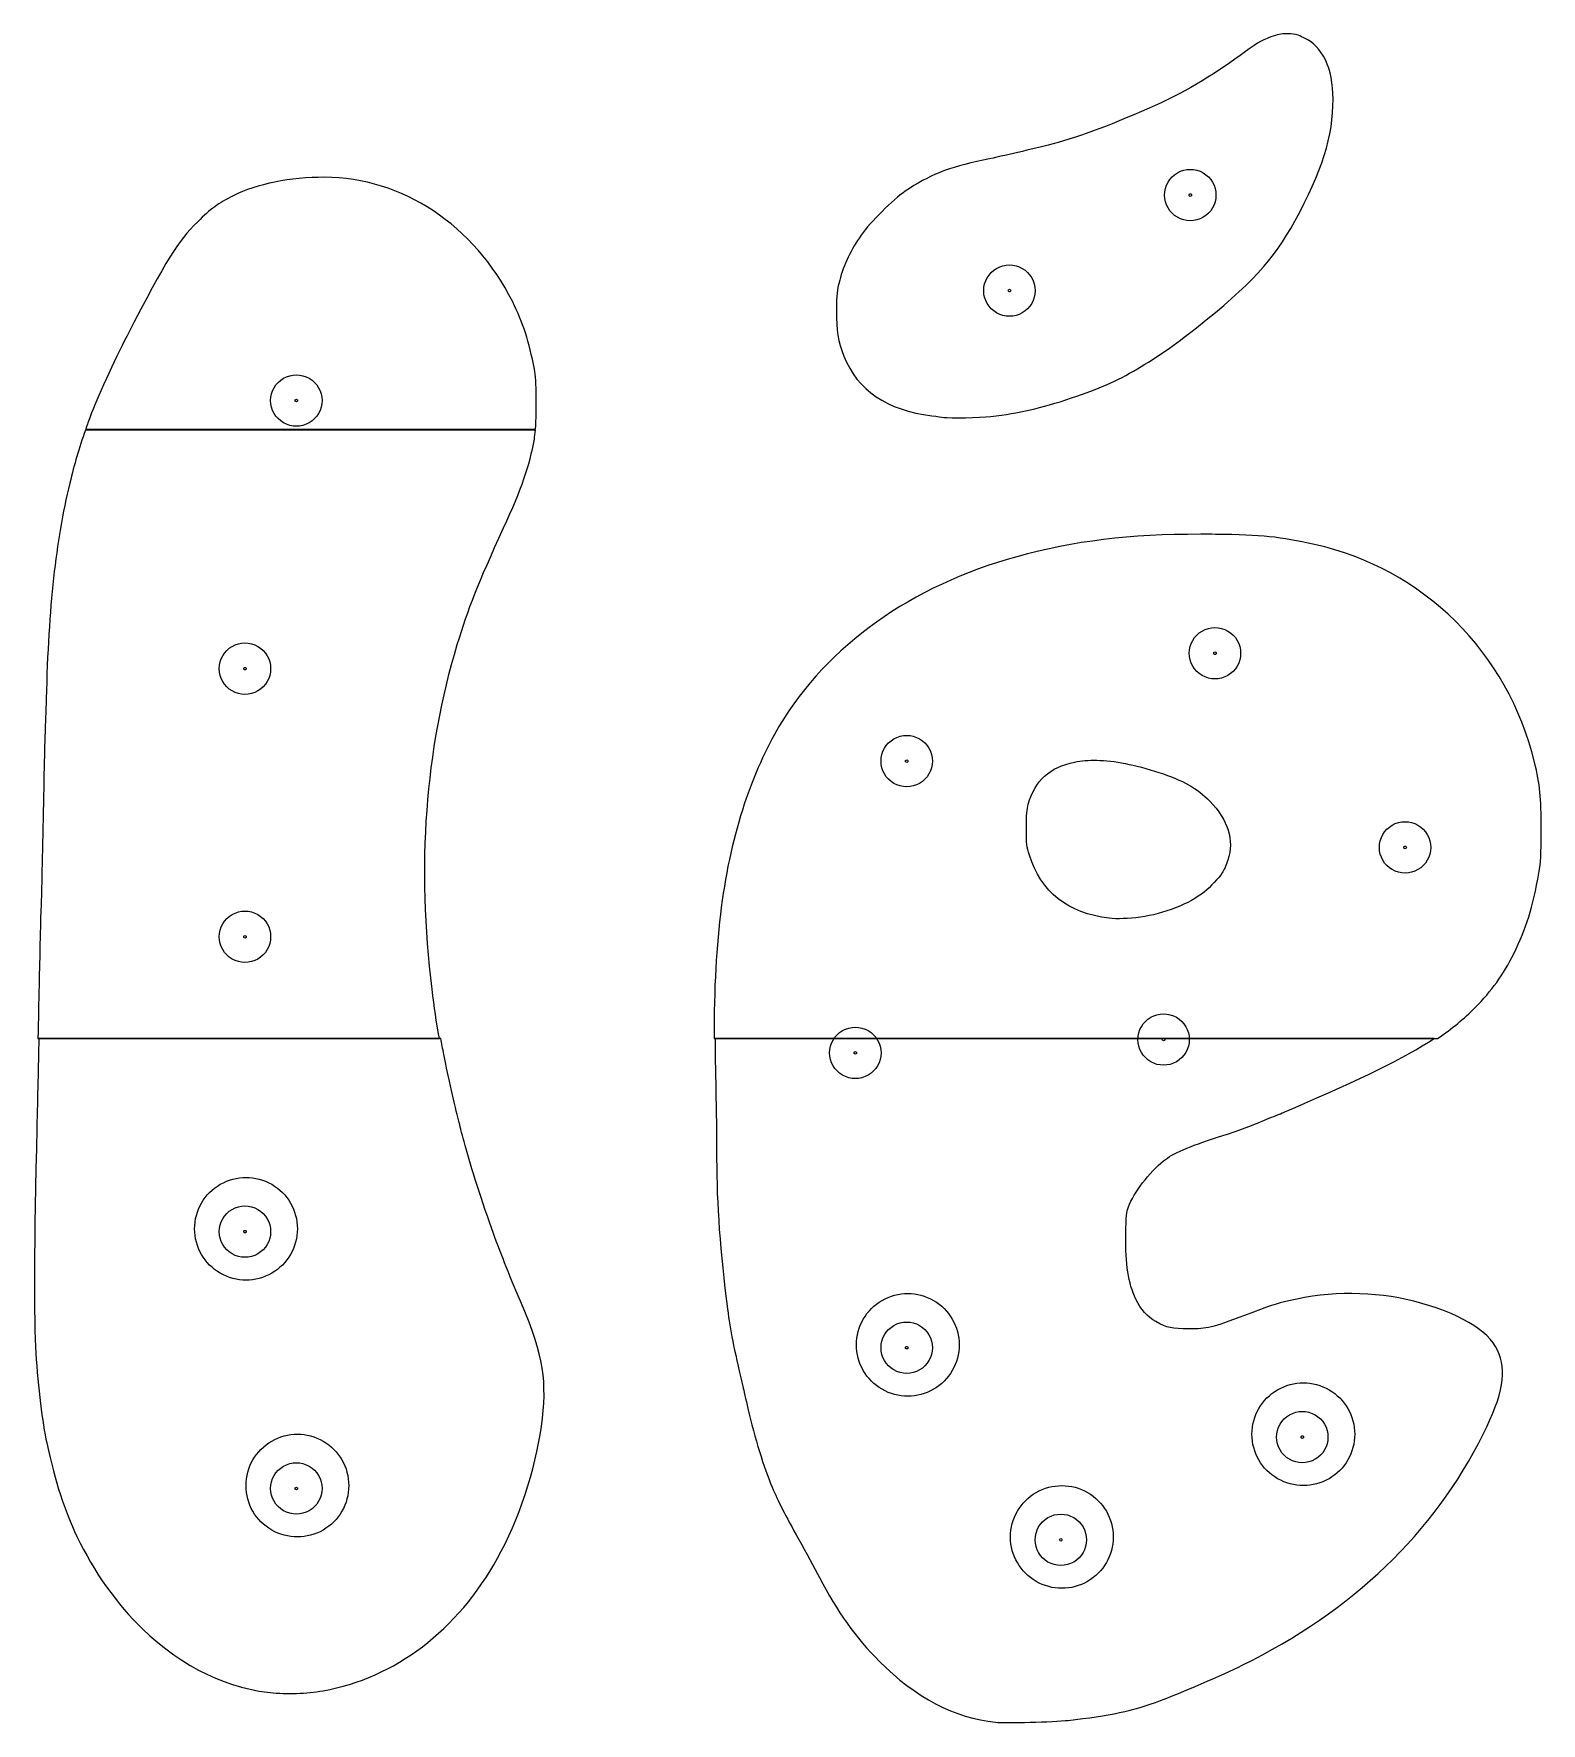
# Model space of a CAD drawing. Extents: x 191 to 5849, y 363 to 2021.
# Drawn here: x 4382 to 5849, y 377 to 2021 of the extents above; entities that cross this region are included whole.
import ezdxf

# ---------------------------------------------------------------- set-up
doc = ezdxf.new("R2010")
doc.units = 0
for name, color, linetype in [('Layer_2', 7, 'CONTINUOUS'), ('Paerehull', 7, 'CONTINUOUS'), ('Paereomriss', 7, 'CONTINUOUS')]:
    doc.layers.add(name, color=color, linetype=linetype)

msp = doc.modelspace()

# ---------------------------------------------------------------- linework, layer by layer
at = {"layer": 'Layer_2', "color": 7}
for p, q in [((5601.8679, 2021.108519), (5601.8679, 2021.108519)), ((4665.1277, 1881.43274), (4665.1277, 1881.43274)), ((4870.282, 1635.39368), (4432.3172, 1635.39368)), ((4432.6648, 1636.39368), (4870.366, 1636.39368)), ((5517.8777, 1533.92497), (5517.8777, 1533.92493)), ((5416.6355, 1313.95227), (5416.6355, 1313.95227)), ((4386.1043, 1043.0167), (4776.8191, 1043.0167)), ((4778.3269, 1043.0167), (4387.0515, 1043.0167)), ((5044.0964, 1043.0167), (5748.116, 1043.0167)), ((5744.9363, 1043.0167), (5045.114, 1043.0167)), ((4638.6382, 857.8885), (4638.6382, 857.8885)), ((5282.6382, 744.8888), (5282.6382, 744.8888)), ((5667.6382, 657.8888), (5667.6382, 657.8888)), ((4688.6382, 607.8888), (4688.6382, 607.8888)), ((5432.6382, 557.8888), (5432.6382, 557.8888))]:
    msp.add_line(p, q, dxfattribs=at)
for points in [[(5586.1043, 2018.046019), (5575.5629, 2013.999209), (5571.5697, 2011.601809), (5556.1277, 2000.059699)], [(5601.8679, 2021.108519), (5595.5843, 2021.108519), (5592.5418, 2020.517359), (5586.1043, 2018.046019)], [(5611.3914, 2020.237429), (5610.4363, 2020.715909), (5606.1504, 2021.108519), (5601.8679, 2021.108519)], [(5618.0398, 2017.172979), (5615.3384, 2018.380569), (5612.3464, 2019.758949), (5611.3914, 2020.237429)], [(5646.5925, 1957.58118), (5646.4975, 1987.65361), (5636.2558, 2009.030189), (5618.0398, 2017.172979)], [(5556.1277, 2000.059699), (5529.6653, 1980.28038), (5498.8042, 1962.36933), (5467.6277, 1948.69446)], [(5609.3035, 1838.60852), (5635.9342, 1887.12129), (5646.7067, 1921.49001), (5646.5925, 1957.58118)], [(5467.6277, 1948.69446), (5426.2668, 1930.55241), (5394.4941, 1918.91767), (5369.4343, 1912.73938)], [(5369.4343, 1912.73938), (5348.6546, 1907.61629), (5320.9103, 1901.2066), (5306.1277, 1898.11243)], [(5306.1277, 1898.11243), (5271.7373, 1890.91409), (5253.4918, 1883.62735), (5230.1277, 1867.75891)], [(4665.1277, 1881.43274), (4631.6673, 1881.49544), (4599.4025, 1874.97764), (4576.2195, 1863.4718)], [(4848.157, 1760.10657), (4810.7717, 1834.85702), (4740.7227, 1881.29118), (4665.1277, 1881.43274)], [(4576.2195, 1863.4718), (4561.9876, 1856.40844), (4553.9113, 1850.50429), (4541.6023, 1838.16321)], [(5230.1277, 1867.75891), (5218.5409, 1859.88936), (5196.2601, 1837.69748), (5187.3074, 1825.10852)], [(4541.6023, 1838.16321), (4521.3242, 1817.83212), (4512.3446, 1803.32272), (4472.8738, 1727.10657)], [(5513.6277, 1734.97962), (5566.3092, 1776.67407), (5588.5003, 1800.71172), (5609.3035, 1838.60852)], [(5187.3074, 1825.10852), (5177.8509, 1811.81115), (5170.125, 1795.61775), (5166.4089, 1781.31165)], [(5166.4089, 1781.31165), (5163.5849, 1770.43982), (5163.3633, 1768.32817), (5163.3113, 1751.60852)], [(4869.3172, 1694.60657), (4864.1824, 1721.40995), (4858.1111, 1740.20367), (4848.157, 1760.10657)], [(5163.3113, 1751.60852), (5163.2493, 1731.75128), (5164.8058, 1722.27483), (5170.5652, 1707.44251)], [(4472.8738, 1727.10657), (4460.82, 1703.83137), (4442.6299, 1664.06919), (4437.1902, 1649.10657)], [(5456.1277, 1694.95618), (5476.3833, 1706.90334), (5491.0601, 1717.11862), (5513.6277, 1734.97962)], [(4870.366, 1636.39368), (4871.7172, 1654.36256), (4871.3803, 1683.83886), (4869.3172, 1694.60657)], [(5170.5652, 1707.44251), (5183.4815, 1674.17887), (5212.2923, 1654.56958), (5256.1277, 1649.20423)], [(5392.1277, 1666.61829), (5419.4146, 1675.66941), (5435.5122, 1682.79674), (5456.1277, 1694.95618)], [(5313.6277, 1648.65345), (5341.6282, 1651.85252), (5360.9238, 1656.26791), (5392.1277, 1666.61829)], [(4437.1902, 1649.10657), (4435.5311, 1644.54292), (4434.0611, 1640.39518), (4432.6648, 1636.39368)], [(5256.1277, 1649.20423), (5261.0777, 1648.59836), (5266.2527, 1647.93996), (5267.6277, 1647.74134)], [(5267.6277, 1647.74134), (5274.4903, 1646.75004), (5301.6914, 1647.28973), (5313.6277, 1648.65345)], [(4432.3172, 1635.39368), (4425.8549, 1616.79327), (4421.8423, 1602.9845), (4417.1433, 1583.60657)], [(4869.2507, 1626.60657), (4869.663, 1628.8884), (4870.0018, 1631.92951), (4870.282, 1635.39368)], [(4839.3738, 1540.10657), (4856.9104, 1578.27688), (4864.4759, 1600.18352), (4869.2507, 1626.60657)], [(4417.1433, 1583.60657), (4403.2914, 1526.48376), (4396.4909, 1464.35065), (4394.155, 1373.60657)], [(4794.2664, 1426.60657), (4804.9796, 1462.14086), (4814.1145, 1485.12658), (4839.3738, 1540.10657)], [(5517.8777, 1533.92493), (5447.8188, 1533.98303), (5395.1391, 1527.48175), (5338.8152, 1512.05188)], [(5532.1277, 1533.82727), (5527.2964, 1533.88877), (5522.5483, 1533.92107), (5517.8777, 1533.92497)], [(5628.6277, 1523.96595), (5594.2535, 1531.59029), (5578.0932, 1533.24235), (5532.1277, 1533.82727)], [(5842.5886, 1312.10852), (5816.843, 1418.82293), (5734.3352, 1500.51956), (5628.6277, 1523.96595)], [(5338.8152, 1512.05188), (5236.4469, 1484.00822), (5154.0019, 1425.31697), (5107.9168, 1347.67884)], [(4769.7019, 1091.1066), (4754.9301, 1210.79246), (4763.1838, 1323.50925), (4794.2664, 1426.60657)], [(4394.155, 1373.60657), (4393.8577, 1362.05657), (4393.3804, 1347.88157), (4393.0964, 1342.10657)], [(4393.0964, 1342.10657), (4392.8123, 1336.33157), (4391.9272, 1297.85657), (4391.1296, 1256.60657)], [(5107.9168, 1347.67884), (5094.1012, 1324.40429), (5083.2079, 1300.16052), (5073.5925, 1271.28821)], [(5349.9675, 1271.10852), (5356.4257, 1294.14437), (5370.8453, 1307.28866), (5394.9734, 1312.13196)], [(5394.9734, 1312.13196), (5401.692, 1313.48061), (5408.8803, 1314.09051), (5416.6355, 1313.95227)], [(5416.6355, 1313.95227), (5433.6969, 1313.64815), (5453.5076, 1309.71673), (5477.1277, 1302.02649)], [(5477.1277, 1302.02649), (5500.9521, 1294.26973), (5513.8128, 1286.98724), (5526.6238, 1273.99915)], [(5849.0652, 1246.60852), (5849.1192, 1278.43689), (5848.0124, 1289.62685), (5842.5886, 1312.10852)], [(5073.5925, 1271.28821), (5053.2043, 1210.06814), (5044.0651, 1140.34157), (5044.0964, 1043.0167)], [(5348.1492, 1247.60852), (5348.1492, 1261.02035), (5348.5298, 1265.98047), (5349.9675, 1271.10852)], [(5526.6238, 1273.99915), (5544.378, 1255.99944), (5550.4939, 1236.0892), (5544.2058, 1216.75891)], [(4391.1296, 1256.60657), (4390.3322, 1215.35657), (4389.4463, 1177.10657), (4389.1609, 1171.60657)], [(5350.9832, 1221.60852), (5348.3398, 1230.01131), (5348.1492, 1231.73658), (5348.1492, 1247.60852)], [(5846.8523, 1204.10852), (5848.7343, 1214.97936), (5849.0212, 1220.51851), (5849.0652, 1246.60852)], [(5428.6277, 1160.17298), (5388.5686, 1164.91407), (5362.2726, 1185.72109), (5350.9832, 1221.60852)], [(5538.7039, 1204.2218), (5535.4301, 1199.27664), (5526.9807, 1190.32435), (5521.1902, 1185.66516)], [(5544.2058, 1216.75891), (5542.7196, 1212.1902), (5540.2438, 1206.54784), (5538.7039, 1204.2218)], [(5822.6511, 1126.05969), (5834.4703, 1149.57826), (5841.129, 1171.05019), (5846.8523, 1204.10852)], [(5521.1902, 1185.66516), (5507.1403, 1174.36027), (5481.425, 1164.23209), (5459.1277, 1161.21985)], [(4389.1609, 1171.60657), (4388.8756, 1166.10657), (4388.4027, 1149.68157), (4388.1101, 1135.10657)], [(5459.1277, 1161.21985), (5447.2638, 1159.6171), (5436.4646, 1159.24546), (5428.6277, 1160.17298)], [(4388.1101, 1135.10657), (4387.6668, 1113.02203), (4386.9423, 1080.0457), (4386.1043, 1043.0167)], [(5784.6375, 1073.0206), (5801.2616, 1089.747), (5811.7723, 1104.41262), (5822.6511, 1126.05969)], [(4776.8191, 1043.0167), (4773.7636, 1060.4135), (4771.9615, 1072.7978), (4769.7019, 1091.1066)], [(5748.116, 1043.0167), (5762.5567, 1052.7707), (5774.0795, 1062.3977), (5784.6375, 1073.0206)], [(4387.0515, 1043.0167), (4386.4321, 1015.6923), (4385.7753, 986.9667), (4385.0398, 955.8877)], [(4781.1687, 1027.3878), (4780.0948, 1033.1703), (4779.1764, 1038.2374), (4778.3269, 1043.0167)], [(5045.114, 1043.0167), (5045.139, 1030.9033), (5045.2962, 1018.3914), (5045.5984, 1005.3897)], [(5606.6394, 974.7178), (5674.4971, 1003.9461), (5715.6528, 1023.9277), (5744.9363, 1043.0167)], [(4794.7117, 966.3877), (4791.1756, 980.1414), (4783.6357, 1014.1041), (4781.1687, 1027.3878)], [(5045.5984, 1005.3897), (5046.1992, 979.5397), (5046.6904, 943.8456), (5046.6804, 926.0694)], [(5586.6394, 966.3721), (5592.9644, 968.9074), (5599.0394, 971.3852), (5600.1394, 971.8799)], [(5600.1394, 971.8799), (5601.2394, 972.3746), (5604.1644, 973.6517), (5606.6394, 974.7178)], [(4385.0398, 955.8877), (4382.4688, 847.2553), (4382.1139, 767.0402), (4384.071, 736.8877)], [(4798.7312, 950.6006), (4798.2171, 952.6835), (4796.4085, 959.7877), (4794.7117, 966.3877)], [(5534.1394, 946.9366), (5547.1737, 951.0738), (5566.5216, 957.945), (5572.1394, 960.4327)], [(5572.1394, 960.4327), (5573.7894, 961.1633), (5580.3144, 963.8369), (5586.6394, 966.3721)], [(4807.1394, 920.8877), (4803.7051, 932.5881), (4799.5751, 947.181), (4798.7312, 950.6006)], [(5481.6706, 924.1084), (5490.3511, 931.1269), (5506.5909, 938.1924), (5534.1394, 946.9366)], [(5046.6804, 926.0694), (5046.6664, 881.8882), (5050.0439, 835.1533), (5057.2449, 779.8897)], [(5447.4675, 879.3174), (5452.4587, 892.8471), (5467.7117, 912.8222), (5481.6706, 924.1084)], [(4563.6382, 901.18977), (4579.108254, 910.12141), (4598.168146, 910.12141), (4613.6382, 901.18977)], [(4835.6003, 836.8877), (4829.1992, 852.6603), (4813.9848, 897.5657), (4807.1394, 920.8877)], [(4538.6382, 857.8885), (4538.6382, 875.751779), (4548.168146, 892.25813), (4563.6382, 901.18977)], [(4613.6382, 901.18977), (4629.108254, 892.25813), (4638.6382, 875.751779), (4638.6382, 857.8885)], [(5444.8718, 852.003), (5445.2326, 870.9017), (5445.5351, 874.079), (5447.4675, 879.3174)], [(4563.6382, 814.58723), (4548.168146, 823.51887), (4538.6382, 840.025221), (4538.6382, 857.8885)], [(4638.6382, 857.8885), (4638.6382, 840.025221), (4629.108254, 823.51887), (4613.6382, 814.58723)], [(5454.7039, 789.3038), (5447.132, 805.2742), (5444.3218, 823.1901), (5444.8718, 852.003)], [(4839.155, 827.8877), (4838.428, 829.8127), (4836.8278, 833.8632), (4835.6003, 836.8877)], [(4852.6277, 794.8877), (4849.7982, 801.3093), (4841.718, 821.1013), (4839.155, 827.8877)], [(4613.6382, 814.58723), (4598.168146, 805.65559), (4579.108254, 805.65559), (4563.6382, 814.58723)], [(4877.1413, 673.3877), (4881.8099, 714.4137), (4876.5067, 740.6946), (4852.6277, 794.8877)], [(5207.6382, 788.19007), (5223.108254, 797.12171), (5242.168146, 797.12171), (5257.6382, 788.19007)], [(5725.1394, 787.2901), (5686.4924, 797.1427), (5643.7953, 797.3303), (5603.6394, 787.8233)], [(5057.2449, 779.8897), (5060.0936, 758.028), (5062.9545, 743.5511), (5072.1667, 704.3897)], [(5182.6382, 744.8888), (5182.6382, 762.752079), (5192.168146, 779.25843), (5207.6382, 788.19007)], [(5257.6382, 788.19007), (5273.108254, 779.25843), (5282.6382, 762.752079), (5282.6382, 744.8888)], [(5473.9871, 767.4971), (5465.9771, 771.8992), (5459.4638, 779.2646), (5454.7039, 789.3038)], [(5560.4363, 773.5147), (5528.2929, 761.3556), (5524.462, 760.4322), (5506.1394, 760.4112)], [(5603.6394, 787.8233), (5591.1379, 784.8635), (5585.5121, 783.0003), (5560.4363, 773.5147)], [(5806.657, 739.6631), (5797.4752, 759.2844), (5768.4324, 776.253), (5725.1394, 787.2901)], [(5506.1394, 760.4112), (5489.4689, 760.3922), (5485.2045, 761.3323), (5473.9871, 767.4971)], [(5207.6382, 701.58753), (5192.168146, 710.51917), (5182.6382, 727.025521), (5182.6382, 744.8888)], [(5282.6382, 744.8888), (5282.6382, 727.025521), (5273.108254, 710.51917), (5257.6382, 701.58753)], [(4384.071, 736.8877), (4386.2342, 703.5583), (4390.4751, 668.781), (4394.741, 649.3877)], [(5792.6433, 657.8897), (5812.2973, 697.2269), (5816.1082, 719.4665), (5806.657, 739.6631)], [(5592.6382, 701.19007), (5608.108254, 710.12171), (5627.168146, 710.12171), (5642.6382, 701.19007)], [(5072.1667, 704.3897), (5072.943, 701.0897), (5075.1716, 691.4147), (5077.1199, 682.8897)], [(5257.6382, 701.58753), (5242.168146, 692.65589), (5223.108254, 692.65589), (5207.6382, 701.58753)], [(5567.6382, 657.8888), (5567.6382, 675.752079), (5577.168146, 692.25843), (5592.6382, 701.19007)], [(5642.6382, 701.19007), (5658.108254, 692.25843), (5667.6382, 675.752079), (5667.6382, 657.8888)], [(5077.1199, 682.8897), (5083.6372, 654.3726), (5092.5444, 625.4219), (5100.7136, 606.2022)], [(4613.6382, 651.19007), (4629.108254, 660.12171), (4648.168146, 660.12171), (4663.6382, 651.19007)], [(4837.0222, 543.919), (4857.275, 582.8572), (4872.3901, 631.6347), (4877.1413, 673.3877)], [(5558.1394, 432.9717), (5665.8708, 486.1351), (5744.5172, 561.5663), (5792.6433, 657.8897)], [(5592.6382, 614.58753), (5577.168146, 623.51917), (5567.6382, 640.025521), (5567.6382, 657.8888)], [(5667.6382, 657.8888), (5667.6382, 640.025521), (5658.108254, 623.51917), (5642.6382, 614.58753)], [(4394.741, 649.3877), (4403.3812, 610.1078), (4411.5719, 584.7253), (4424.157, 558.2374)], [(4588.6382, 607.8888), (4588.6382, 625.752079), (4598.168146, 642.25843), (4613.6382, 651.19007)], [(4663.6382, 651.19007), (4679.108254, 642.25843), (4688.6382, 625.752079), (4688.6382, 607.8888)], [(5357.6382, 601.19007), (5373.108254, 610.12171), (5392.168146, 610.12171), (5407.6382, 601.19007)], [(5642.6382, 614.58753), (5627.168146, 605.65589), (5608.108254, 605.65589), (5592.6382, 614.58753)], [(4613.6382, 564.58753), (4598.168146, 573.51917), (4588.6382, 590.025521), (4588.6382, 607.8888)], [(4688.6382, 607.8888), (4688.6382, 590.025521), (4679.108254, 573.51917), (4663.6382, 564.58753)], [(5100.7136, 606.2022), (5106.5594, 592.4486), (5113.0716, 579.6812), (5126.6296, 555.3936)], [(5332.6382, 557.8888), (5332.6382, 575.752079), (5342.168146, 592.25843), (5357.6382, 601.19007)], [(5407.6382, 601.19007), (5423.108254, 592.25843), (5432.6382, 575.752079), (5432.6382, 557.8888)], [(4663.6382, 564.58753), (4648.168146, 555.65589), (4629.108254, 555.65589), (4613.6382, 564.58753)], [(4424.157, 558.2374), (4440.1991, 524.4736), (4463.3556, 491.7571), (4487.7663, 468.3643)], [(4670.1648, 409.4131), (4739.5318, 423.7922), (4799.8184, 472.3907), (4837.0222, 543.919)], [(5126.6296, 555.3936), (5133.0786, 543.841), (5142.0944, 527.1897), (5146.6648, 518.3897)], [(5357.6382, 514.58753), (5342.168146, 523.51917), (5332.6382, 540.025521), (5332.6382, 557.8888)], [(5432.6382, 557.8888), (5432.6382, 540.025521), (5423.108254, 523.51917), (5407.6382, 514.58753)], [(5146.6648, 518.3897), (5163.7978, 485.4014), (5182.1466, 459.7379), (5205.0456, 436.7393)], [(5407.6382, 514.58753), (5392.168146, 505.65589), (5373.108254, 505.65589), (5357.6382, 514.58753)], [(4487.7663, 468.3643), (4526.9541, 430.8107), (4572.6546, 408.9159), (4618.1394, 405.9053)], [(5205.0456, 436.7393), (5239.947, 401.686), (5278.4728, 381.5028), (5318.1394, 377.4893)], [(5478.6394, 398.6065), (5496.323, 405.1422), (5540.0408, 424.0404), (5558.1394, 432.9717)], [(4618.1394, 405.9053), (4635.8641, 404.732), (4653.2336, 405.9053), (4670.1648, 409.4131)], [(5388.6394, 379.3487), (5429.1703, 383.8246), (5451.6692, 388.6386), (5478.6394, 398.6065)], [(5318.1394, 377.4893), (5327.1186, 376.5808), (5375.0114, 377.8437), (5388.6394, 379.3487)]]:
    msp.add_open_spline(points, degree=3, dxfattribs=at)
at = {"layer": 'Paerehull', "color": 7}
for p, q in [((5508.8774, 1864.10767), (5508.8774, 1864.10767)), ((5332.8774, 1771.10767), (5332.8774, 1771.10767)), ((4638.8774, 1664.10767), (4638.8774, 1664.10767)), ((5532.8774, 1418.10767), (5532.8774, 1418.10767)), ((4588.8774, 1403.10767), (4588.8774, 1403.10767)), ((5232.8774, 1313.10767), (5232.8774, 1313.10767)), ((5717.8774, 1229.10767), (5717.8774, 1229.10767)), ((4588.8774, 1142.10767), (4588.8774, 1142.10767)), ((5482.8774, 1042.1077), (5482.8774, 1042.1077)), ((5182.8774, 1029.1077), (5182.8774, 1029.1077)), ((4588.8774, 855.1077), (4588.8774, 855.1077)), ((5232.8774, 742.1077), (5232.8774, 742.1077)), ((5617.8774, 655.1077), (5617.8774, 655.1077)), ((4638.8774, 605.1077), (4638.8774, 605.1077)), ((5382.8774, 555.1077), (5382.8774, 555.1077))]:
    msp.add_line(p, q, dxfattribs=at)
for points in [[(5506.3774, 1864.10767), (5506.3774, 1864.554252), (5506.615649, 1864.966911), (5507.0024, 1865.190202)], [(5507.0024, 1863.025138), (5506.615649, 1863.248429), (5506.3774, 1863.661088), (5506.3774, 1864.10767)], [(5507.0024, 1865.190202), (5507.389151, 1865.413493), (5507.865649, 1865.413493), (5508.2524, 1865.190202)], [(5508.2524, 1863.025138), (5507.865649, 1862.801847), (5507.389151, 1862.801847), (5507.0024, 1863.025138)], [(5508.2524, 1865.190202), (5508.639151, 1864.966911), (5508.8774, 1864.554252), (5508.8774, 1864.10767)], [(5508.8774, 1864.10767), (5508.8774, 1863.661088), (5508.639151, 1863.248429), (5508.2524, 1863.025138)], [(5330.3774, 1771.10767), (5330.3774, 1771.554252), (5330.615649, 1771.966911), (5331.0024, 1772.190202)], [(5331.0024, 1770.025138), (5330.615649, 1770.248429), (5330.3774, 1770.661088), (5330.3774, 1771.10767)], [(5331.0024, 1772.190202), (5331.389151, 1772.413493), (5331.865649, 1772.413493), (5332.2524, 1772.190202)], [(5332.2524, 1770.025138), (5331.865649, 1769.801847), (5331.389151, 1769.801847), (5331.0024, 1770.025138)], [(5332.2524, 1772.190202), (5332.639151, 1771.966911), (5332.8774, 1771.554252), (5332.8774, 1771.10767)], [(5332.8774, 1771.10767), (5332.8774, 1770.661088), (5332.639151, 1770.248429), (5332.2524, 1770.025138)], [(4636.3774, 1664.10767), (4636.3774, 1664.554252), (4636.615649, 1664.966911), (4637.0024, 1665.190202)], [(4637.0024, 1663.025138), (4636.615649, 1663.248429), (4636.3774, 1663.661088), (4636.3774, 1664.10767)], [(4637.0024, 1665.190202), (4637.389151, 1665.413493), (4637.865649, 1665.413493), (4638.2524, 1665.190202)], [(4638.2524, 1663.025138), (4637.865649, 1662.801847), (4637.389151, 1662.801847), (4637.0024, 1663.025138)], [(4638.2524, 1665.190202), (4638.639151, 1664.966911), (4638.8774, 1664.554252), (4638.8774, 1664.10767)], [(4638.8774, 1664.10767), (4638.8774, 1663.661088), (4638.639151, 1663.248429), (4638.2524, 1663.025138)], [(5530.3774, 1418.10767), (5530.3774, 1418.554252), (5530.615649, 1418.966911), (5531.0024, 1419.190202)], [(5531.0024, 1417.025138), (5530.615649, 1417.248429), (5530.3774, 1417.661088), (5530.3774, 1418.10767)], [(5531.0024, 1419.190202), (5531.389151, 1419.413493), (5531.865649, 1419.413493), (5532.2524, 1419.190202)], [(5532.2524, 1417.025138), (5531.865649, 1416.801847), (5531.389151, 1416.801847), (5531.0024, 1417.025138)], [(5532.2524, 1419.190202), (5532.639151, 1418.966911), (5532.8774, 1418.554252), (5532.8774, 1418.10767)], [(5532.8774, 1418.10767), (5532.8774, 1417.661088), (5532.639151, 1417.248429), (5532.2524, 1417.025138)], [(4586.3774, 1403.10767), (4586.3774, 1403.554252), (4586.615649, 1403.966911), (4587.0024, 1404.190202)], [(4587.0024, 1402.025138), (4586.615649, 1402.248429), (4586.3774, 1402.661088), (4586.3774, 1403.10767)], [(4587.0024, 1404.190202), (4587.389151, 1404.413493), (4587.865649, 1404.413493), (4588.2524, 1404.190202)], [(4588.2524, 1402.025138), (4587.865649, 1401.801847), (4587.389151, 1401.801847), (4587.0024, 1402.025138)], [(4588.2524, 1404.190202), (4588.639151, 1403.966911), (4588.8774, 1403.554252), (4588.8774, 1403.10767)], [(4588.8774, 1403.10767), (4588.8774, 1402.661088), (4588.639151, 1402.248429), (4588.2524, 1402.025138)], [(5230.3774, 1313.10767), (5230.3774, 1313.554252), (5230.615649, 1313.966911), (5231.0024, 1314.190202)], [(5231.0024, 1312.025138), (5230.615649, 1312.248429), (5230.3774, 1312.661088), (5230.3774, 1313.10767)], [(5231.0024, 1314.190202), (5231.389151, 1314.413493), (5231.865649, 1314.413493), (5232.2524, 1314.190202)], [(5232.2524, 1312.025138), (5231.865649, 1311.801847), (5231.389151, 1311.801847), (5231.0024, 1312.025138)], [(5232.2524, 1314.190202), (5232.639151, 1313.966911), (5232.8774, 1313.554252), (5232.8774, 1313.10767)], [(5232.8774, 1313.10767), (5232.8774, 1312.661088), (5232.639151, 1312.248429), (5232.2524, 1312.025138)], [(5715.3774, 1229.10767), (5715.3774, 1229.554252), (5715.615649, 1229.966911), (5716.0024, 1230.190202)], [(5716.0024, 1228.025138), (5715.615649, 1228.248429), (5715.3774, 1228.661088), (5715.3774, 1229.10767)], [(5716.0024, 1230.190202), (5716.389151, 1230.413493), (5716.865649, 1230.413493), (5717.2524, 1230.190202)], [(5717.2524, 1228.025138), (5716.865649, 1227.801847), (5716.389151, 1227.801847), (5716.0024, 1228.025138)], [(5717.2524, 1230.190202), (5717.639151, 1229.966911), (5717.8774, 1229.554252), (5717.8774, 1229.10767)], [(5717.8774, 1229.10767), (5717.8774, 1228.661088), (5717.639151, 1228.248429), (5717.2524, 1228.025138)], [(4586.3774, 1142.10767), (4586.3774, 1142.554252), (4586.615649, 1142.966911), (4587.0024, 1143.190202)], [(4587.0024, 1141.025138), (4586.615649, 1141.248429), (4586.3774, 1141.661088), (4586.3774, 1142.10767)], [(4587.0024, 1143.190202), (4587.389151, 1143.413493), (4587.865649, 1143.413493), (4588.2524, 1143.190202)], [(4588.2524, 1141.025138), (4587.865649, 1140.801847), (4587.389151, 1140.801847), (4587.0024, 1141.025138)], [(4588.2524, 1143.190202), (4588.639151, 1142.966911), (4588.8774, 1142.554252), (4588.8774, 1142.10767)], [(4588.8774, 1142.10767), (4588.8774, 1141.661088), (4588.639151, 1141.248429), (4588.2524, 1141.025138)], [(5480.3774, 1042.1077), (5480.3774, 1042.554282), (5480.615649, 1042.966941), (5481.0024, 1043.190232)], [(5481.0024, 1041.025168), (5480.615649, 1041.248459), (5480.3774, 1041.661118), (5480.3774, 1042.1077)], [(5481.0024, 1043.190232), (5481.389151, 1043.413523), (5481.865649, 1043.413523), (5482.2524, 1043.190232)], [(5482.2524, 1041.025168), (5481.865649, 1040.801877), (5481.389151, 1040.801877), (5481.0024, 1041.025168)], [(5482.2524, 1043.190232), (5482.639151, 1042.966941), (5482.8774, 1042.554282), (5482.8774, 1042.1077)], [(5482.8774, 1042.1077), (5482.8774, 1041.661118), (5482.639151, 1041.248459), (5482.2524, 1041.025168)], [(5180.3774, 1029.1077), (5180.3774, 1029.554282), (5180.615649, 1029.966941), (5181.0024, 1030.190232)], [(5181.0024, 1028.025168), (5180.615649, 1028.248459), (5180.3774, 1028.661118), (5180.3774, 1029.1077)], [(5181.0024, 1030.190232), (5181.389151, 1030.413523), (5181.865649, 1030.413523), (5182.2524, 1030.190232)], [(5182.2524, 1028.025168), (5181.865649, 1027.801877), (5181.389151, 1027.801877), (5181.0024, 1028.025168)], [(5182.2524, 1030.190232), (5182.639151, 1029.966941), (5182.8774, 1029.554282), (5182.8774, 1029.1077)], [(5182.8774, 1029.1077), (5182.8774, 1028.661118), (5182.639151, 1028.248459), (5182.2524, 1028.025168)], [(4586.3774, 855.1077), (4586.3774, 855.554282), (4586.615649, 855.966941), (4587.0024, 856.190232)], [(4587.0024, 856.190232), (4587.389151, 856.413523), (4587.865649, 856.413523), (4588.2524, 856.190232)], [(4588.2524, 856.190232), (4588.639151, 855.966941), (4588.8774, 855.554282), (4588.8774, 855.1077)], [(4587.0024, 854.025168), (4586.615649, 854.248459), (4586.3774, 854.661118), (4586.3774, 855.1077)], [(4588.2524, 854.025168), (4587.865649, 853.801877), (4587.389151, 853.801877), (4587.0024, 854.025168)], [(4588.8774, 855.1077), (4588.8774, 854.661118), (4588.639151, 854.248459), (4588.2524, 854.025168)], [(5230.3774, 742.1077), (5230.3774, 742.554282), (5230.615649, 742.966941), (5231.0024, 743.190232)], [(5231.0024, 741.025168), (5230.615649, 741.248459), (5230.3774, 741.661118), (5230.3774, 742.1077)], [(5231.0024, 743.190232), (5231.389151, 743.413523), (5231.865649, 743.413523), (5232.2524, 743.190232)], [(5232.2524, 741.025168), (5231.865649, 740.801877), (5231.389151, 740.801877), (5231.0024, 741.025168)], [(5232.2524, 743.190232), (5232.639151, 742.966941), (5232.8774, 742.554282), (5232.8774, 742.1077)], [(5232.8774, 742.1077), (5232.8774, 741.661118), (5232.639151, 741.248459), (5232.2524, 741.025168)], [(5615.3774, 655.1077), (5615.3774, 655.554282), (5615.615649, 655.966941), (5616.0024, 656.190232)], [(5616.0024, 654.025168), (5615.615649, 654.248459), (5615.3774, 654.661118), (5615.3774, 655.1077)], [(5616.0024, 656.190232), (5616.389151, 656.413523), (5616.865649, 656.413523), (5617.2524, 656.190232)], [(5617.2524, 654.025168), (5616.865649, 653.801877), (5616.389151, 653.801877), (5616.0024, 654.025168)], [(5617.2524, 656.190232), (5617.639151, 655.966941), (5617.8774, 655.554282), (5617.8774, 655.1077)], [(5617.8774, 655.1077), (5617.8774, 654.661118), (5617.639151, 654.248459), (5617.2524, 654.025168)], [(4636.3774, 605.1077), (4636.3774, 605.554282), (4636.615649, 605.966941), (4637.0024, 606.190232)], [(4637.0024, 604.025168), (4636.615649, 604.248459), (4636.3774, 604.661118), (4636.3774, 605.1077)], [(4637.0024, 606.190232), (4637.389151, 606.413523), (4637.865649, 606.413523), (4638.2524, 606.190232)], [(4638.2524, 604.025168), (4637.865649, 603.801877), (4637.389151, 603.801877), (4637.0024, 604.025168)], [(4638.2524, 606.190232), (4638.639151, 605.966941), (4638.8774, 605.554282), (4638.8774, 605.1077)], [(4638.8774, 605.1077), (4638.8774, 604.661118), (4638.639151, 604.248459), (4638.2524, 604.025168)], [(5380.3774, 555.1077), (5380.3774, 555.554282), (5380.615649, 555.966941), (5381.0024, 556.190232)], [(5381.0024, 554.025168), (5380.615649, 554.248459), (5380.3774, 554.661118), (5380.3774, 555.1077)], [(5381.0024, 556.190232), (5381.389151, 556.413523), (5381.865649, 556.413523), (5382.2524, 556.190232)], [(5382.2524, 554.025168), (5381.865649, 553.801877), (5381.389151, 553.801877), (5381.0024, 554.025168)], [(5382.2524, 556.190232), (5382.639151, 555.966941), (5382.8774, 555.554282), (5382.8774, 555.1077)], [(5382.8774, 555.1077), (5382.8774, 554.661118), (5382.639151, 554.248459), (5382.2524, 554.025168)]]:
    msp.add_open_spline(points, degree=3, dxfattribs=at)
at = {"layer": 'Paereomriss', "color": 7}
for p, q in [((5532.6274, 1864.10767), (5532.6274, 1864.10767)), ((5356.6274, 1771.10767), (5356.6274, 1771.10767)), ((4662.6274, 1664.10767), (4662.6274, 1664.10767)), ((5556.6274, 1418.10767), (5556.6274, 1418.10767)), ((4612.6274, 1403.10767), (4612.6274, 1403.10767)), ((5256.6274, 1313.10767), (5256.6274, 1313.10767)), ((5741.6274, 1229.10767), (5741.6274, 1229.10767)), ((4612.6274, 1142.10767), (4612.6274, 1142.10767)), ((5506.6274, 1042.1077), (5506.6274, 1042.1077)), ((5206.6274, 1029.1077), (5206.6274, 1029.1077)), ((4612.6274, 855.1077), (4612.6274, 855.1077)), ((5256.6274, 742.1077), (5256.6274, 742.1077)), ((5641.6274, 655.1077), (5641.6274, 655.1077)), ((4662.6274, 605.1077), (4662.6274, 605.1077)), ((5406.6274, 555.1077), (5406.6274, 555.1077))]:
    msp.add_line(p, q, dxfattribs=at)
for points in [[(5482.6274, 1864.10767), (5482.6274, 1873.03931), (5487.392373, 1881.292485), (5495.1274, 1885.758305)], [(5495.1274, 1885.758305), (5502.862427, 1890.224125), (5512.392373, 1890.224125), (5520.1274, 1885.758305)], [(5520.1274, 1885.758305), (5527.862427, 1881.292485), (5532.6274, 1873.03931), (5532.6274, 1864.10767)], [(5495.1274, 1842.457035), (5487.392373, 1846.922855), (5482.6274, 1855.17603), (5482.6274, 1864.10767)], [(5532.6274, 1864.10767), (5532.6274, 1855.17603), (5527.862427, 1846.922855), (5520.1274, 1842.457035)], [(5520.1274, 1842.457035), (5512.392373, 1837.991215), (5502.862427, 1837.991215), (5495.1274, 1842.457035)], [(5306.6274, 1771.10767), (5306.6274, 1780.03931), (5311.392373, 1788.292485), (5319.1274, 1792.758305)], [(5319.1274, 1792.758305), (5326.862427, 1797.224125), (5336.392373, 1797.224125), (5344.1274, 1792.758305)], [(5344.1274, 1792.758305), (5351.862427, 1788.292485), (5356.6274, 1780.03931), (5356.6274, 1771.10767)], [(5319.1274, 1749.457035), (5311.392373, 1753.922855), (5306.6274, 1762.17603), (5306.6274, 1771.10767)], [(5356.6274, 1771.10767), (5356.6274, 1762.17603), (5351.862427, 1753.922855), (5344.1274, 1749.457035)], [(5344.1274, 1749.457035), (5336.392373, 1744.991215), (5326.862427, 1744.991215), (5319.1274, 1749.457035)], [(4612.6274, 1664.10767), (4612.6274, 1673.03931), (4617.392373, 1681.292485), (4625.1274, 1685.758305)], [(4625.1274, 1685.758305), (4632.862427, 1690.224125), (4642.392373, 1690.224125), (4650.1274, 1685.758305)], [(4650.1274, 1685.758305), (4657.862427, 1681.292485), (4662.6274, 1673.03931), (4662.6274, 1664.10767)], [(4625.1274, 1642.457035), (4617.392373, 1646.922855), (4612.6274, 1655.17603), (4612.6274, 1664.10767)], [(4662.6274, 1664.10767), (4662.6274, 1655.17603), (4657.862427, 1646.922855), (4650.1274, 1642.457035)], [(4650.1274, 1642.457035), (4642.392373, 1637.991215), (4632.862427, 1637.991215), (4625.1274, 1642.457035)], [(5506.6274, 1418.10767), (5506.6274, 1427.03931), (5511.392373, 1435.292485), (5519.1274, 1439.758305)], [(5519.1274, 1439.758305), (5526.862427, 1444.224125), (5536.392373, 1444.224125), (5544.1274, 1439.758305)], [(5544.1274, 1439.758305), (5551.862427, 1435.292485), (5556.6274, 1427.03931), (5556.6274, 1418.10767)], [(4562.6274, 1403.10767), (4562.6274, 1412.03931), (4567.392373, 1420.292485), (4575.1274, 1424.758305)], [(4575.1274, 1424.758305), (4582.862427, 1429.224125), (4592.392373, 1429.224125), (4600.1274, 1424.758305)], [(4600.1274, 1424.758305), (4607.862427, 1420.292485), (4612.6274, 1412.03931), (4612.6274, 1403.10767)], [(5519.1274, 1396.457035), (5511.392373, 1400.922855), (5506.6274, 1409.17603), (5506.6274, 1418.10767)], [(5556.6274, 1418.10767), (5556.6274, 1409.17603), (5551.862427, 1400.922855), (5544.1274, 1396.457035)], [(4575.1274, 1381.457035), (4567.392373, 1385.922855), (4562.6274, 1394.17603), (4562.6274, 1403.10767)], [(4612.6274, 1403.10767), (4612.6274, 1394.17603), (4607.862427, 1385.922855), (4600.1274, 1381.457035)], [(4600.1274, 1381.457035), (4592.392373, 1376.991215), (4582.862427, 1376.991215), (4575.1274, 1381.457035)], [(5544.1274, 1396.457035), (5536.392373, 1391.991215), (5526.862427, 1391.991215), (5519.1274, 1396.457035)], [(5206.6274, 1313.10767), (5206.6274, 1322.03931), (5211.392373, 1330.292485), (5219.1274, 1334.758305)], [(5219.1274, 1334.758305), (5226.862427, 1339.224125), (5236.392373, 1339.224125), (5244.1274, 1334.758305)], [(5244.1274, 1334.758305), (5251.862427, 1330.292485), (5256.6274, 1322.03931), (5256.6274, 1313.10767)], [(5219.1274, 1291.457035), (5211.392373, 1295.922855), (5206.6274, 1304.17603), (5206.6274, 1313.10767)], [(5256.6274, 1313.10767), (5256.6274, 1304.17603), (5251.862427, 1295.922855), (5244.1274, 1291.457035)], [(5244.1274, 1291.457035), (5236.392373, 1286.991215), (5226.862427, 1286.991215), (5219.1274, 1291.457035)], [(5691.6274, 1229.10767), (5691.6274, 1238.03931), (5696.392373, 1246.292485), (5704.1274, 1250.758305)], [(5704.1274, 1250.758305), (5711.862427, 1255.224125), (5721.392373, 1255.224125), (5729.1274, 1250.758305)], [(5729.1274, 1250.758305), (5736.862427, 1246.292485), (5741.6274, 1238.03931), (5741.6274, 1229.10767)], [(5704.1274, 1207.457035), (5696.392373, 1211.922855), (5691.6274, 1220.17603), (5691.6274, 1229.10767)], [(5741.6274, 1229.10767), (5741.6274, 1220.17603), (5736.862427, 1211.922855), (5729.1274, 1207.457035)], [(5729.1274, 1207.457035), (5721.392373, 1202.991215), (5711.862427, 1202.991215), (5704.1274, 1207.457035)], [(4575.1274, 1163.758305), (4582.862427, 1168.224125), (4592.392373, 1168.224125), (4600.1274, 1163.758305)], [(4562.6274, 1142.10767), (4562.6274, 1151.03931), (4567.392373, 1159.292485), (4575.1274, 1163.758305)], [(4600.1274, 1163.758305), (4607.862427, 1159.292485), (4612.6274, 1151.03931), (4612.6274, 1142.10767)], [(4575.1274, 1120.457035), (4567.392373, 1124.922855), (4562.6274, 1133.17603), (4562.6274, 1142.10767)], [(4612.6274, 1142.10767), (4612.6274, 1133.17603), (4607.862427, 1124.922855), (4600.1274, 1120.457035)], [(4600.1274, 1120.457035), (4592.392373, 1115.991215), (4582.862427, 1115.991215), (4575.1274, 1120.457035)], [(5169.1274, 1050.758335), (5176.862427, 1055.224155), (5186.392373, 1055.224155), (5194.1274, 1050.758335)], [(5456.6274, 1042.1077), (5456.6274, 1051.03934), (5461.392373, 1059.292515), (5469.1274, 1063.758335)], [(5469.1274, 1063.758335), (5476.862427, 1068.224155), (5486.392373, 1068.224155), (5494.1274, 1063.758335)], [(5494.1274, 1063.758335), (5501.862427, 1059.292515), (5506.6274, 1051.03934), (5506.6274, 1042.1077)], [(5156.6274, 1029.1077), (5156.6274, 1038.03934), (5161.392373, 1046.292515), (5169.1274, 1050.758335)], [(5194.1274, 1050.758335), (5201.862427, 1046.292515), (5206.6274, 1038.03934), (5206.6274, 1029.1077)], [(5469.1274, 1020.457065), (5461.392373, 1024.922885), (5456.6274, 1033.17606), (5456.6274, 1042.1077)], [(5506.6274, 1042.1077), (5506.6274, 1033.17606), (5501.862427, 1024.922885), (5494.1274, 1020.457065)], [(5169.1274, 1007.457065), (5161.392373, 1011.922885), (5156.6274, 1020.17606), (5156.6274, 1029.1077)], [(5206.6274, 1029.1077), (5206.6274, 1020.17606), (5201.862427, 1011.922885), (5194.1274, 1007.457065)], [(5494.1274, 1020.457065), (5486.392373, 1015.991245), (5476.862427, 1015.991245), (5469.1274, 1020.457065)], [(5194.1274, 1007.457065), (5186.392373, 1002.991245), (5176.862427, 1002.991245), (5169.1274, 1007.457065)], [(4562.6274, 855.1077), (4562.6274, 864.03934), (4567.392373, 872.292515), (4575.1274, 876.758335)], [(4575.1274, 876.758335), (4582.862427, 881.224155), (4592.392373, 881.224155), (4600.1274, 876.758335)], [(4600.1274, 876.758335), (4607.862427, 872.292515), (4612.6274, 864.03934), (4612.6274, 855.1077)], [(4575.1274, 833.457065), (4567.392373, 837.922885), (4562.6274, 846.17606), (4562.6274, 855.1077)], [(4612.6274, 855.1077), (4612.6274, 846.17606), (4607.862427, 837.922885), (4600.1274, 833.457065)], [(4600.1274, 833.457065), (4592.392373, 828.991245), (4582.862427, 828.991245), (4575.1274, 833.457065)], [(5206.6274, 742.1077), (5206.6274, 751.03934), (5211.392373, 759.292515), (5219.1274, 763.758335)], [(5219.1274, 763.758335), (5226.862427, 768.224155), (5236.392373, 768.224155), (5244.1274, 763.758335)], [(5244.1274, 763.758335), (5251.862427, 759.292515), (5256.6274, 751.03934), (5256.6274, 742.1077)], [(5219.1274, 720.457065), (5211.392373, 724.922885), (5206.6274, 733.17606), (5206.6274, 742.1077)], [(5256.6274, 742.1077), (5256.6274, 733.17606), (5251.862427, 724.922885), (5244.1274, 720.457065)], [(5244.1274, 720.457065), (5236.392373, 715.991245), (5226.862427, 715.991245), (5219.1274, 720.457065)], [(5591.6274, 655.1077), (5591.6274, 664.03934), (5596.392373, 672.292515), (5604.1274, 676.758335)], [(5604.1274, 676.758335), (5611.862427, 681.224155), (5621.392373, 681.224155), (5629.1274, 676.758335)], [(5629.1274, 676.758335), (5636.862427, 672.292515), (5641.6274, 664.03934), (5641.6274, 655.1077)], [(5604.1274, 633.457065), (5596.392373, 637.922885), (5591.6274, 646.17606), (5591.6274, 655.1077)], [(5641.6274, 655.1077), (5641.6274, 646.17606), (5636.862427, 637.922885), (5629.1274, 633.457065)], [(4612.6274, 605.1077), (4612.6274, 614.03934), (4617.392373, 622.292515), (4625.1274, 626.758335)], [(4625.1274, 626.758335), (4632.862427, 631.224155), (4642.392373, 631.224155), (4650.1274, 626.758335)], [(4650.1274, 626.758335), (4657.862427, 622.292515), (4662.6274, 614.03934), (4662.6274, 605.1077)], [(5629.1274, 633.457065), (5621.392373, 628.991245), (5611.862427, 628.991245), (5604.1274, 633.457065)], [(4625.1274, 583.457065), (4617.392373, 587.922885), (4612.6274, 596.17606), (4612.6274, 605.1077)], [(4662.6274, 605.1077), (4662.6274, 596.17606), (4657.862427, 587.922885), (4650.1274, 583.457065)], [(4650.1274, 583.457065), (4642.392373, 578.991245), (4632.862427, 578.991245), (4625.1274, 583.457065)], [(5356.6274, 555.1077), (5356.6274, 564.03934), (5361.392373, 572.292515), (5369.1274, 576.758335)], [(5369.1274, 576.758335), (5376.862427, 581.224155), (5386.392373, 581.224155), (5394.1274, 576.758335)], [(5394.1274, 576.758335), (5401.862427, 572.292515), (5406.6274, 564.03934), (5406.6274, 555.1077)], [(5369.1274, 533.457065), (5361.392373, 537.922885), (5356.6274, 546.17606), (5356.6274, 555.1077)], [(5406.6274, 555.1077), (5406.6274, 546.17606), (5401.862427, 537.922885), (5394.1274, 533.457065)], [(5394.1274, 533.457065), (5386.392373, 528.991245), (5376.862427, 528.991245), (5369.1274, 533.457065)]]:
    msp.add_open_spline(points, degree=3, dxfattribs=at)

doc.saveas('drawing.dxf')
